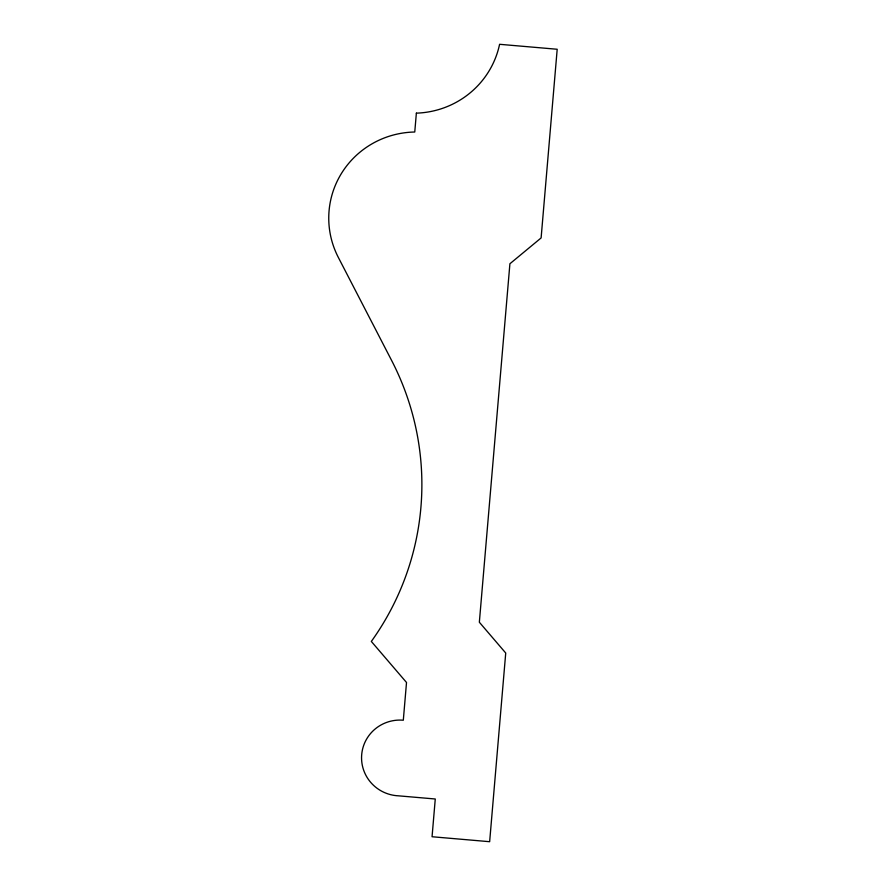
<?xml version="1.0" encoding="UTF-8"?>
<svg xmlns="http://www.w3.org/2000/svg" width="886" height="886" viewBox="0 0 886 886"><rect width="100%" height="100%" fill="white"/><g stroke="black" fill="none" stroke-linecap="round" stroke-linejoin="round"><path stroke-width="1.33" d="M416.365 113.153L414.759 132.014A88.002 86.463 6.5 0 0 338.341 257.438L391.601 360.425A277.96 273.121 6.5 0 1 371.334 641.442L406.519 682.486L403.307 720.218A38.552 37.888 6.5 0 0 361.632 755.437A38.552 37.888 6.5 0 0 398.456 795.827L435.27 798.995L432.058 836.738L489.648 841.7L505.729 653.026L479.348 622.238L509.904 263.762L541.113 237.935L557.194 49.262L499.593 44.3A88.367 86.839 6.5 0 1 416.365 113.153"/></g></svg>
